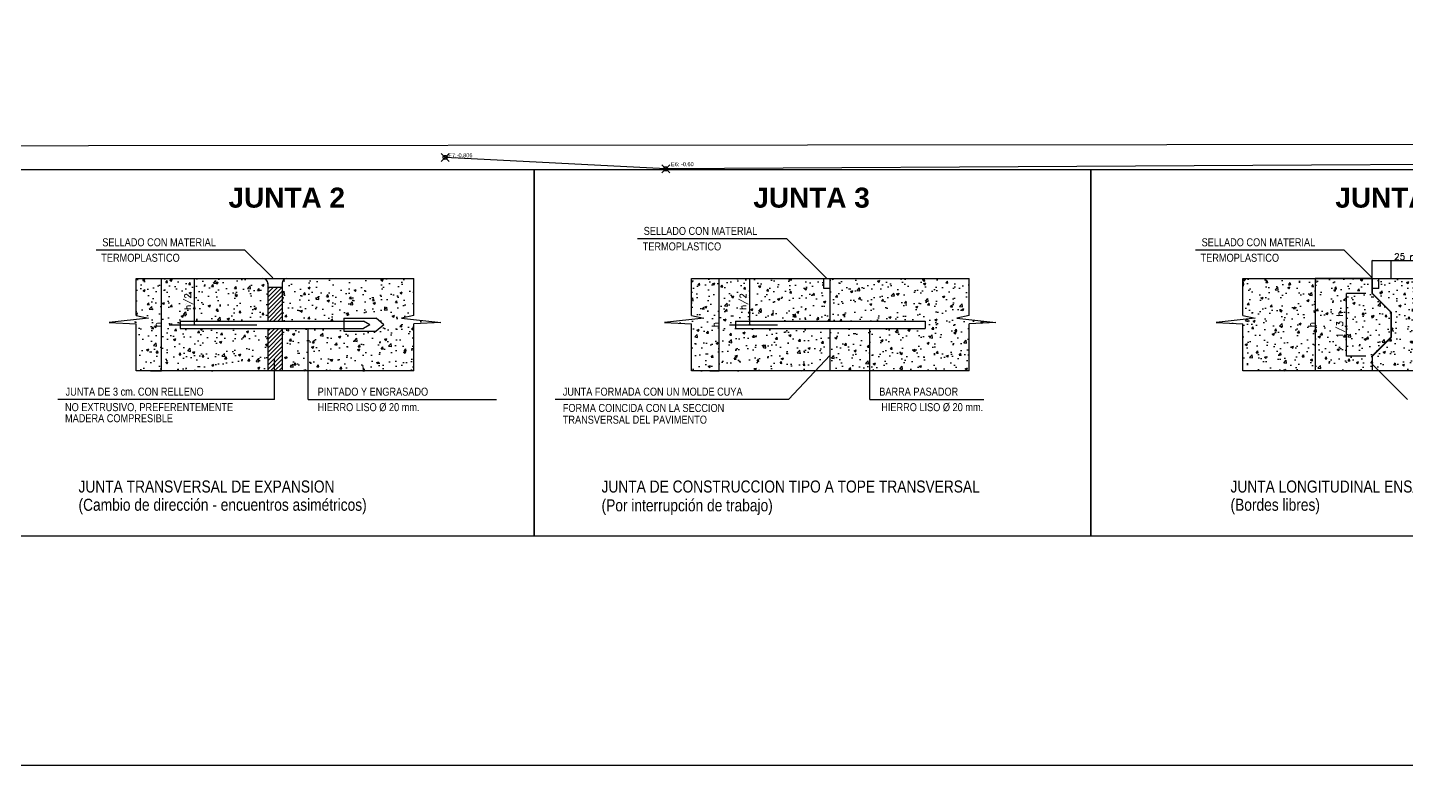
# Model space of a CAD drawing. Header units: millimetres. Extents: x 28448 to 57563, y -116865 to -58388.
# Drawn here: x 28617.8 to 28790.1, y -58572.3 to -58480.2 of the extents above; entities that cross this region are included whole.
import ezdxf
from ezdxf.lldxf.tags import DXFTag

# ---------------------------------------------------------------- set-up
doc = ezdxf.new("R2010")
doc.units = ezdxf.units.MM
doc.header["$PDMODE"] = 35
doc.header["$PDSIZE"] = 0.5
doc.linetypes.add('HIDDEN', pattern=[9.525, 6.35, -3.175])
doc.layers.get('DEFPOINTS').update_dxf_attribs({"color": 252, "lineweight": 5})
for name, color, linetype in [('Diagr Juntas', 3, 'Continuous'), ('junta transversal de dilacion', 160, 'Continuous'), ('JUNTA2', 5, 'Continuous'), ('JUNTA5', 3, 'Continuous'), ('juntas', 201, 'Continuous'), ('PAVIMENTO', 1, 'Continuous'), ('Poligonal del Apoyo', 1, 'Continuous'), ('Red de Agua Exterior', 150, 'Continuous'), ('VENTANA', 7, 'Continuous')]:
    doc.layers.add(name, color=color, linetype=linetype)
doc.styles.add('ARIAL', font='ARIALN.TTF')
doc.styles.add('romans', font='romans.shx')
doc.styles.add('SANSSERIFBOLD', font='sanssb__.ttf')
doc.styles.get("Standard").update_dxf_attribs({"font": 'ARIAL.TTF'})
tags = doc.linetypes.add('HOT_WATER_SUPPLY', pattern='A,12.7,-5.08,["HW",Standard,S=2.54,R=0,X=-2.54,Y=-1.27],-5.08', length=22.86).pattern_tags.tags
tags[6] = DXFTag(74, 10)
doc.dimstyles.new('gui2', dxfattribs={"dimscale": 0.02, "dimtxt": 40, "dimasz": 3, "dimexe": 1.25, "dimexo": 0.625, "dimgap": 5, "dimtad": 1, "dimdec": 3, "dimrnd": 0.001, "dimzin": 1, "dimtxsty": 'romans', "dimblk": 'CLOSEDBLANK', "dimcen": 2.5, "dimclrd": 253, "dimclre": 253, "dimclrt": 7, "dimaunit": 1, "dimazin": 0, "dimtfac": 1, "dimtdec": 3, "dimtofl": 0, "dimtmove": 0, "dimatfit": 3, "dimldrblk": 'OPEN30', "dimfxl": 1, "dimarcsym": 0})

# ---------------------------------------------------------------- blocks, each defined once
blk = doc.blocks.new('_ClosedBlank')
at = {"color": 0, "linetype": 'ByBlock', "lineweight": -2}
for p, q in [((-1, 0.2), (0, 0)), ((-1, 0.2), (-1, -0.2)), ((0, 0), (-1, -0.2))]:
    blk.add_line(p, q, dxfattribs=at)
blk = doc.blocks.new('*D843')
at = {"layer": 'DEFPOINTS', "color": 0, "transparency": 16777216}
for p in [(28782.61, -58513.36), (28785.03, -58513.36), (28785.03, -58521.19)]:
    blk.add_point(p, dxfattribs=at)
at = {"layer": 'JUNTA5', "color": 253, "lineweight": -2, "transparency": 16777216}
for p, q in [((28785.02, -58513.36), (28782.59, -58513.36)), ((28782.61, -58521.13), (28782.61, -58513.42)), ((28785.02, -58521.19), (28782.59, -58521.19))]:
    blk.add_line(p, q, dxfattribs=at)
at = {"layer": 'JUNTA5', "color": 253, "lineweight": -2, "transparency": 16777216, "xscale": 0.06, "yscale": 0.06, "zscale": 0.06}
for p, rotation in [((28782.61, -58513.36), 90), ((28782.61, -58521.19), 270)]:
    blk.add_blockref('_ClosedBlank', p, dxfattribs=dict(at, rotation=rotation))
at = {"layer": 'JUNTA5', "color": 7, "transparency": 16777216, "insert": (28781.9, -58517.27), "char_height": 0.8, "attachment_point": 5, "rotation": 90, "style": 'romans'}
blk.add_mtext('1/3 h', dxfattribs=at)
blk = doc.blocks.new('_Open30')
at = {"color": 0, "lineweight": -2}
for p, q in [((-1, 0.3), (0, 0)), ((0, 0), (-1, -0.3)), ((0, 0), (-1, 0))]:
    blk.add_line(p, q, dxfattribs=at)
blk = doc.blocks.new('*D830')
at = {"layer": 'DEFPOINTS', "color": 0, "transparency": 16777216}
for p in [(28788.2, -58509.27), (28785.83, -58511.5), (28788.2, -58511.5)]:
    blk.add_point(p, dxfattribs=at)
at = {"layer": 'JUNTA5', "color": 253, "lineweight": -2, "transparency": 16777216}
for p, q in [((28785.83, -58511.48), (28785.83, -58509.24)), ((28785.89, -58509.27), (28788.14, -58509.27)), ((28788.2, -58511.48), (28788.2, -58509.24)), ((28788.2, -58509.27), (28793.19, -58509.27))]:
    blk.add_line(p, q, dxfattribs=at)
at = {"layer": 'JUNTA5', "color": 253, "lineweight": -2, "transparency": 16777216, "xscale": 0.06, "yscale": 0.06, "zscale": 0.06, "rotation": 180}
blk.add_blockref('_ClosedBlank', (28785.83, -58509.27), dxfattribs=at)
at = {"layer": 'JUNTA5', "color": 253, "lineweight": -2, "transparency": 16777216, "xscale": 0.06, "yscale": 0.06, "zscale": 0.06}
blk.add_blockref('_ClosedBlank', (28788.2, -58509.27), dxfattribs=at)
at = {"layer": 'JUNTA5', "color": 7, "transparency": 16777216, "insert": (28790.72, -58508.77), "char_height": 0.8, "attachment_point": 5, "style": 'romans'}
blk.add_mtext('25 mm.', dxfattribs=at)
blk = doc.blocks.new('*D831')
at = {"layer": 'DEFPOINTS', "color": 0, "transparency": 16777216}
for p in [(28633.16, -58511.5), (28634.54, -58511.5), (28633.16, -58523.04)]:
    blk.add_point(p, dxfattribs=at)
at = {"layer": 'JUNTA5', "color": 253, "lineweight": -2, "transparency": 16777216}
for p, q in [((28633.18, -58511.5), (28634.57, -58511.5)), ((28634.54, -58522.98), (28634.54, -58511.56)), ((28633.18, -58523.04), (28634.57, -58523.04))]:
    blk.add_line(p, q, dxfattribs=at)
at = {"layer": 'JUNTA5', "color": 253, "lineweight": -2, "transparency": 16777216, "xscale": 0.06, "yscale": 0.06, "zscale": 0.06}
for p, rotation in [((28634.54, -58511.5), 90), ((28634.54, -58523.04), 270)]:
    blk.add_blockref('_ClosedBlank', p, dxfattribs=dict(at, rotation=rotation))
at = {"layer": 'JUNTA5', "color": 7, "transparency": 16777216, "insert": (28634.04, -58517.27), "char_height": 0.8, "attachment_point": 5, "rotation": 90, "style": 'romans'}
blk.add_mtext('h', dxfattribs=at)
blk = doc.blocks.new('*D832')
at = {"layer": 'DEFPOINTS', "color": 0, "transparency": 16777216}
for p in [(28638.37, -58511.5), (28638.68, -58511.5), (28638.37, -58517.27)]:
    blk.add_point(p, dxfattribs=at)
at = {"layer": 'JUNTA5', "color": 253, "lineweight": -2, "transparency": 16777216}
for p, q in [((28638.38, -58511.5), (28638.7, -58511.5)), ((28638.68, -58517.21), (28638.68, -58511.56)), ((28638.38, -58517.27), (28638.7, -58517.27))]:
    blk.add_line(p, q, dxfattribs=at)
at = {"layer": 'JUNTA5', "color": 253, "lineweight": -2, "transparency": 16777216, "xscale": 0.06, "yscale": 0.06, "zscale": 0.06}
for p, rotation in [((28638.68, -58511.5), 90), ((28638.68, -58517.27), 270)]:
    blk.add_blockref('_ClosedBlank', p, dxfattribs=dict(at, rotation=rotation))
at = {"layer": 'JUNTA5', "color": 7, "transparency": 16777216, "insert": (28637.97, -58514.38), "char_height": 0.8, "attachment_point": 5, "rotation": 90, "style": 'romans'}
blk.add_mtext('h/2', dxfattribs=at)
blk = doc.blocks.new('*D837')
at = {"layer": 'DEFPOINTS', "color": 0, "transparency": 16777216}
for p in [(28707.75, -58511.5), (28708.05, -58511.5), (28707.75, -58517.27)]:
    blk.add_point(p, dxfattribs=at)
at = {"layer": 'JUNTA5', "color": 253, "lineweight": -2, "transparency": 16777216}
for p, q in [((28707.76, -58511.5), (28708.08, -58511.5)), ((28708.05, -58517.21), (28708.05, -58511.56)), ((28707.76, -58517.27), (28708.08, -58517.27))]:
    blk.add_line(p, q, dxfattribs=at)
at = {"layer": 'JUNTA5', "color": 253, "lineweight": -2, "transparency": 16777216, "xscale": 0.06, "yscale": 0.06, "zscale": 0.06}
for p, rotation in [((28708.05, -58511.5), 90), ((28708.05, -58517.27), 270)]:
    blk.add_blockref('_ClosedBlank', p, dxfattribs=dict(at, rotation=rotation))
at = {"layer": 'JUNTA5', "color": 7, "transparency": 16777216, "insert": (28707.34, -58514.38), "char_height": 0.8, "attachment_point": 5, "rotation": 90, "style": 'romans'}
blk.add_mtext('h/2', dxfattribs=at)
blk = doc.blocks.new('*D838')
at = {"layer": 'DEFPOINTS', "color": 0, "transparency": 16777216}
for p in [(28703.03, -58511.5), (28704.22, -58511.5), (28703.03, -58523.04)]:
    blk.add_point(p, dxfattribs=at)
at = {"layer": 'JUNTA5', "color": 253, "lineweight": -2, "transparency": 16777216}
for p, q in [((28703.05, -58511.5), (28704.25, -58511.5)), ((28704.22, -58522.98), (28704.22, -58511.56)), ((28703.05, -58523.04), (28704.25, -58523.04))]:
    blk.add_line(p, q, dxfattribs=at)
at = {"layer": 'JUNTA5', "color": 253, "lineweight": -2, "transparency": 16777216, "xscale": 0.06, "yscale": 0.06, "zscale": 0.06}
for p, rotation in [((28704.22, -58511.5), 90), ((28704.22, -58523.04), 270)]:
    blk.add_blockref('_ClosedBlank', p, dxfattribs=dict(at, rotation=rotation))
at = {"layer": 'JUNTA5', "color": 7, "transparency": 16777216, "insert": (28703.72, -58517.27), "char_height": 0.8, "attachment_point": 5, "rotation": 90, "style": 'romans'}
blk.add_mtext('h', dxfattribs=at)
blk = doc.blocks.new('*D841')
at = {"layer": 'DEFPOINTS', "color": 0, "transparency": 16777216}
for p in [(28778.73, -58511.5), (28785.83, -58511.5), (28785.83, -58523.04)]:
    blk.add_point(p, dxfattribs=at)
at = {"layer": 'JUNTA5', "color": 253, "lineweight": -2, "transparency": 16777216}
for p, q in [((28785.81, -58511.5), (28778.71, -58511.5)), ((28778.73, -58522.98), (28778.73, -58511.56)), ((28785.81, -58523.04), (28778.71, -58523.04))]:
    blk.add_line(p, q, dxfattribs=at)
at = {"layer": 'JUNTA5', "color": 253, "lineweight": -2, "transparency": 16777216, "xscale": 0.06, "yscale": 0.06, "zscale": 0.06}
for p, rotation in [((28778.73, -58511.5), 90), ((28778.73, -58523.04), 270)]:
    blk.add_blockref('_ClosedBlank', p, dxfattribs=dict(at, rotation=rotation))
at = {"layer": 'JUNTA5', "color": 7, "transparency": 16777216, "insert": (28778.23, -58517.27), "char_height": 0.8, "attachment_point": 5, "rotation": 90, "style": 'romans'}
blk.add_mtext('h', dxfattribs=at)

msp = doc.modelspace()

# ---------------------------------------------------------------- hatches: boundary and pattern name
at = {"layer": 'junta transversal de dilacion'}
h = msp.add_hatch(dxfattribs=at)
h.set_pattern_fill('AR-CONC', color=256, scale=0.4, style=0)
h.set_pattern_definition([(50, (23721.9253, -58748.1947), (2.8690407, -0.2510085), [0.3, -3.3]), (355, (23721.9253, -58748.1947), (-0.5550053, 3.0087685), [0.24, -2.64]), (100.4514, (23722.1644, -58748.2156), (2.3140375, 2.7577582), [0.2549608, -2.8045684]), (46.1842, (23721.9253, -58747.3947), (4.2689642, -0.662076), [0.45, -4.95]), (96.6356, (23722.281, -58747.45), (3.7386508, 3.8964715), [0.382441, -4.206852]), (351.1842, (23721.9253, -58747.3947), (3.7386478, 3.8964744), [0.36, -3.96]), (21, (23722.3253, -58747.5947), (2.3876282, -1.6104756), [0.3, -3.3]), (326, (23722.3253, -58747.5947), (0.9732613, 2.9006002), [0.24, -2.64]), (71.4514, (23722.5243, -58747.729), (3.3608905, 1.290122), [0.2549608, -2.8045684]), (37.5, (23721.9253, -58748.1947), (0.04863942, 1.33157542), [0, -2.608, 0, -2.68, 0, -2.65]), (7.5, (23721.9253, -58748.1947), (1.05227815, 1.57764685), [0, -1.528, 0, -2.548, 0, -1.01]), (327.5, (23721.0333, -58748.1947), (2.13528974, -0.09021949), [0, -1, 0, -3.12, 0, -4.14]), (317.5, (23720.6333, -58748.1947), (2.3327447, 0.4004199), [0, -1.3, 0, -2.072, 0, -2.94])])
h.paths.add_polyline_path([(28647.831, -58512.0967), (28647.831, -58516.8085), (28636.8948, -58516.8085), (28636.8948, -58517.7325), (28647.831, -58517.7325), (28647.831, -58523.0443), (28631.3873, -58523.0443), (28631.3873, -58517.1424), (28628.0284, -58516.9812), (28632.9235, -58516.4441), (28631.3873, -58516.1218), (28631.3873, -58511.4967), (28647.231, -58511.4967, -0.41421356)])
h.paths.add_polyline_path([(28657.354, -58516.8085), (28657.354, -58516.4462), (28661.3749, -58516.4462), (28662.3347, -58517.2705), (28661.3749, -58518.0948), (28657.354, -58518.0948), (28657.354, -58517.7325), (28649.6368, -58517.7325), (28649.6368, -58523.0443), (28666.0806, -58523.0443), (28666.0806, -58517.1424), (28669.4394, -58516.9812), (28664.5443, -58516.4441), (28666.0806, -58516.1218), (28666.0806, -58511.4967), (28650.2368, -58511.4967, 0.41421356), (28649.6368, -58512.0967), (28649.6368, -58516.8085)])
h.paths.add_polyline_path([(28633.9083, -58516.5205), (28635.175, -58516.5205), (28635.175, -58518.0205), (28633.9083, -58518.0205)], flags=24)
h.paths.add_polyline_path([(28637.4374, -58513.6165), (28639.9176, -58513.6165), (28639.9176, -58515.1506), (28637.4374, -58515.1506)], flags=24)
h = msp.add_hatch(dxfattribs=at)
h.set_pattern_fill('ANSI31', color=256, scale=3, style=0)
h.set_pattern_definition([(45, (23145.31463, -58937.3722), (-0.265165043, 0.265165043), [])])
h.paths.add_polyline_path([(28649.6368, -58512.5649), (28647.831, -58512.5649), (28647.831, -58516.8085), (28649.6368, -58516.8085)])
h.paths.add_polyline_path([(28649.6368, -58517.7325), (28647.831, -58517.7325), (28647.831, -58523.0443), (28649.6368, -58523.0443)])
at = {"layer": 'PAVIMENTO'}
h = msp.add_hatch(dxfattribs=at)
h.set_pattern_fill('AR-CONC', color=20, scale=0.4, style=0)
h.set_pattern_definition([(50, (23744.1617, -58753.508), (2.8690407, -0.2510085), [0.3, -3.3]), (355, (23744.1617, -58753.508), (-0.5550053, 3.0087685), [0.24, -2.64]), (100.4514, (23744.4008, -58753.529), (2.3140375, 2.7577582), [0.2549608, -2.8045684]), (46.1842, (23744.1617, -58752.708), (4.2689642, -0.662076), [0.45, -4.95]), (96.6356, (23744.5175, -58752.763), (3.7386508, 3.8964715), [0.382441, -4.206852]), (351.1842, (23744.1617, -58752.708), (3.7386478, 3.8964744), [0.36, -3.96]), (21, (23744.5617, -58752.908), (2.3876282, -1.6104756), [0.3, -3.3]), (326, (23744.5617, -58752.908), (0.9732613, 2.9006002), [0.24, -2.64]), (71.4514, (23744.7607, -58753.0422), (3.3608905, 1.290122), [0.2549608, -2.8045684]), (37.5, (23744.1617, -58753.508), (0.04863942, 1.33157542), [0, -2.608, 0, -2.68, 0, -2.65]), (7.5, (23744.1617, -58753.508), (1.05227815, 1.57764685), [0, -1.528, 0, -2.548, 0, -1.01]), (327.5, (23743.2697, -58753.508), (2.13528974, -0.09021949), [0, -1, 0, -3.12, 0, -4.14]), (317.5, (23742.8697, -58753.508), (2.3327447, 0.4004199), [0, -1.3, 0, -2.072, 0, -2.94])])
h.paths.add_polyline_path([(28718.1085, -58516.8085), (28718.1085, -58512.7365), (28717.3006, -58512.7365), (28717.3006, -58511.4967), (28700.7618, -58511.4967), (28700.7618, -58516.1218), (28702.2981, -58516.4441), (28697.403, -58516.9812), (28700.7618, -58517.1424), (28700.7618, -58523.0443), (28716.2568, -58523.0443), (28718.1085, -58521.0805), (28718.1085, -58517.7325), (28706.2693, -58517.7325), (28706.2693, -58516.8085)])
h.paths.add_polyline_path([(28729.9476, -58516.8085), (28729.9476, -58517.7325), (28723.0528, -58517.7325), (28723.0528, -58523.0443), (28735.4551, -58523.0443), (28735.4551, -58517.1424), (28738.814, -58516.9812), (28733.9189, -58516.4441), (28735.4551, -58516.1218), (28735.4551, -58511.4967), (28718.1085, -58511.4967), (28718.1085, -58516.8085)])
h.paths.add_polyline_path([(28723.0528, -58517.7325), (28718.1085, -58517.7325), (28718.1085, -58523.0443), (28723.0528, -58523.0443)], flags=16)
h.paths.add_polyline_path([(28706.7877, -58515.305), (28706.7877, -58513.4621), (28708.002, -58513.4621), (28708.002, -58515.305)], flags=24)
h.paths.add_polyline_path([(28703.2712, -58517.5776), (28703.2712, -58516.9634), (28704.1712, -58516.9634), (28704.1712, -58517.5776)], flags=24)
h = msp.add_hatch(dxfattribs=at)
h.set_pattern_fill('AR-CONC', color=6, scale=0.4, style=0)
h.set_pattern_definition([(50, (23791.6148, -58748.1947), (2.8690407, -0.2510085), [0.3, -3.3]), (355, (23791.6148, -58748.1947), (-0.5550053, 3.0087685), [0.24, -2.64]), (100.4514, (23791.854, -58748.2156), (2.3140375, 2.7577582), [0.2549608, -2.8045684]), (46.1842, (23791.6148, -58747.3947), (4.2689642, -0.662076), [0.45, -4.95]), (96.6356, (23791.9706, -58747.45), (3.7386508, 3.8964715), [0.382441, -4.206852]), (351.1842, (23791.615, -58747.3947), (3.7386478, 3.8964744), [0.36, -3.96]), (21, (23792.0148, -58747.5947), (2.3876282, -1.6104756), [0.3, -3.3]), (326, (23792.0148, -58747.5947), (0.9732613, 2.9006002), [0.24, -2.64]), (71.4514, (23792.2138, -58747.729), (3.3608905, 1.290122), [0.2549608, -2.8045684]), (37.5, (23791.6148, -58748.1947), (0.04863942, 1.33157542), [0, -2.608, 0, -2.68, 0, -2.65]), (7.5, (23791.6148, -58748.1947), (1.05227815, 1.57764685), [0, -1.528, 0, -2.548, 0, -1.01]), (327.5, (23790.7228, -58748.1947), (2.13528974, -0.09021949), [0, -1, 0, -3.12, 0, -4.14]), (317.5, (23790.3228, -58748.1947), (2.3327447, 0.4004199), [0, -1.3, 0, -2.072, 0, -2.94])])
h.paths.add_polyline_path([(28769.6673, -58511.4967), (28769.6673, -58516.1218), (28771.2036, -58516.4441), (28766.3084, -58516.9812), (28769.6673, -58517.1424), (28769.6673, -58523.0443), (28785.8252, -58523.0443), (28785.8252, -58521.185), (28788.2027, -58518.8075), (28788.2027, -58515.7335), (28785.8252, -58513.356), (28785.8252, -58511.4967)])
h.paths.add_polyline_path([(28788.2027, -58518.8075), (28785.8252, -58521.185), (28785.8252, -58523.0443), (28804.3606, -58523.0443), (28804.3606, -58517.1424), (28807.7195, -58516.9812), (28802.8244, -58516.4441), (28804.3606, -58516.1218), (28804.3606, -58511.4967), (28785.8252, -58511.4967), (28785.8252, -58513.356), (28788.2027, -58515.7335)])
h.paths.add_polyline_path([(28772.9475, -58517.5776), (28772.9475, -58516.9634), (28773.8475, -58516.9634), (28773.8475, -58517.5776)], flags=24)
h.paths.add_polyline_path([(28781.3499, -58518.7348), (28781.3499, -58515.8062), (28782.5642, -58515.8062), (28782.5642, -58518.7348)], flags=24)

# ---------------------------------------------------------------- linework, layer by layer
at = {"layer": 'Diagr Juntas', "color": 6, "const_width": 0.1899}
msp.add_lwpolyline([(28785.8252, -58511.4967), (28785.8252, -58513.356), (28788.2027, -58515.7335), (28788.2027, -58518.8075), (28785.8252, -58521.185), (28785.8252, -58523.0443)], dxfattribs=at)
at = {"layer": 'junta transversal de dilacion'}
for p, q in [((28631.3873, -58511.4967), (28647.231, -58511.4967)), ((28631.3873, -58516.1218), (28631.3873, -58511.4967)), ((28647.231, -58511.4967), (28650.2368, -58511.4967)), ((28650.2368, -58511.4967), (28666.0806, -58511.4967)), ((28666.0806, -58516.1218), (28666.0806, -58511.4967)), ((28647.831, -58512.0967), (28647.831, -58516.8085)), ((28647.831, -58512.5649), (28649.6368, -58512.5649)), ((28649.6368, -58512.0967), (28649.6368, -58516.8085)), ((28632.9235, -58516.4441), (28628.0284, -58516.9812)), ((28628.0284, -58516.9812), (28631.3873, -58517.1424)), ((28631.3873, -58516.1218), (28632.9235, -58516.4441)), ((28636.8948, -58516.8085), (28657.354, -58516.8085)), ((28636.8948, -58516.8085), (28636.8948, -58517.7325)), ((28657.354, -58516.4462), (28657.354, -58518.0948)), ((28657.354, -58516.4462), (28661.3749, -58516.4462)), ((28662.3347, -58517.2705), (28661.3749, -58516.4462)), ((28666.0806, -58516.1218), (28664.5443, -58516.4441)), ((28664.5443, -58516.4441), (28669.4394, -58516.9812)), ((28669.4394, -58516.9812), (28666.0806, -58517.1424)), ((28631.3873, -58523.0443), (28631.3873, -58517.1424)), ((28636.8948, -58517.7325), (28657.354, -58517.7325)), ((28647.831, -58517.7325), (28647.831, -58523.0443)), ((28649.6368, -58517.7325), (28649.6368, -58523.0443)), ((28657.354, -58518.0948), (28661.3749, -58518.0948)), ((28662.3347, -58517.2705), (28661.3749, -58518.0948)), ((28666.0806, -58523.0443), (28666.0806, -58517.1424)), ((28666.0806, -58523.0443), (28631.3873, -58523.0443))]:
    msp.add_line(p, q, dxfattribs=at)
at = {"layer": 'junta transversal de dilacion', "linetype": 'HIDDEN', "ltscale": 3}
for p, q in [((28657.354, -58516.8085), (28659.786, -58516.8085)), ((28660.5731, -58517.2705), (28659.786, -58516.8085)), ((28657.354, -58517.7325), (28659.786, -58517.7325)), ((28660.5731, -58517.2705), (28659.786, -58517.7325))]:
    msp.add_line(p, q, dxfattribs=at)
at = {"layer": 'junta transversal de dilacion'}
for centre, start, end in [((28647.231, -58512.0967), 0, 90), ((28650.2368, -58512.0967), 90, 180)]:
    msp.add_arc(centre, 0.6, start, end, dxfattribs=at)
at = {"layer": 'JUNTA2', "color": 7, "linetype": 'HIDDEN', "ltscale": 3}
for p, q in [((28635.5162, -58517.2705), (28646.4524, -58517.2705)), ((28705.5083, -58517.2705), (28711.5279, -58517.2705))]:
    msp.add_line(p, q, dxfattribs=at)
at = {"layer": 'JUNTA2', "color": 7}
for p, q in [((28652.888, -58526.5948), (28652.888, -58517.7325)), ((28723.0528, -58526.5948), (28723.0528, -58517.7325)), ((28648.6758, -58526.5948), (28648.6758, -58521.4885)), ((28712.9092, -58526.5948), (28718.1085, -58521.0805))]:
    msp.add_line(p, q, dxfattribs=at)
at = {"layer": 'JUNTA5', "color": 7}
for p, q in [((28712.6811, -58506.5288), (28694.0413, -58506.5288)), ((28717.667, -58511.4967), (28712.6811, -58506.5288)), ((28644.9792, -58507.9462), (28626.3954, -58507.9462)), ((28648.4799, -58511.4342), (28644.9792, -58507.9462)), ((28782.3246, -58507.9462), (28763.7407, -58507.9462)), ((28785.8252, -58511.4342), (28782.3246, -58507.9462)), ((28785.8252, -58522.2156), (28790.2203, -58526.5948)), ((28648.6758, -58526.5948), (28621.5989, -58526.5948)), ((28652.888, -58526.5948), (28676.3926, -58526.5948)), ((28712.9092, -58526.5948), (28683.7222, -58526.5948)), ((28723.0528, -58526.5948), (28737.2879, -58526.5948))]:
    msp.add_line(p, q, dxfattribs=at)
at = {"layer": 'JUNTA5', "color": 6}
for p, q in [((28788.2027, -58515.7335), (28785.8252, -58513.356)), ((28788.2027, -58518.8075), (28788.2027, -58515.7335)), ((28788.2027, -58518.8075), (28785.8252, -58521.185)), ((28785.8252, -58521.185), (28785.8252, -58523.0443))]:
    msp.add_line(p, q, dxfattribs=at)
msp.add_lwpolyline([(28785.8252, -58513.356), (28785.8252, -58511.4967)], dxfattribs=at)
at = {"layer": 'juntas', "color": 10}
for p, q in [((28700.7618, -58511.4967), (28717.3006, -58511.4967)), ((28718.1085, -58516.8085), (28718.1085, -58511.4967)), ((28718.1085, -58511.4967), (28735.4551, -58511.4967)), ((28706.2693, -58516.8085), (28729.9476, -58516.8085)), ((28706.2693, -58516.8085), (28706.2693, -58517.7325)), ((28729.9476, -58516.8085), (28729.9476, -58517.7325)), ((28706.2693, -58517.7325), (28729.9476, -58517.7325)), ((28718.1085, -58523.0443), (28718.1085, -58517.7325))]:
    msp.add_line(p, q, dxfattribs=at)
at = {"layer": 'PAVIMENTO', "color": 20}
for p, q in [((28700.7618, -58516.1218), (28700.7618, -58511.4967)), ((28735.4551, -58516.1218), (28735.4551, -58511.4967)), ((28702.2981, -58516.4441), (28697.403, -58516.9812)), ((28697.403, -58516.9812), (28700.7618, -58517.1424)), ((28700.7618, -58516.1218), (28702.2981, -58516.4441)), ((28735.4551, -58516.1218), (28733.9189, -58516.4441)), ((28733.9189, -58516.4441), (28738.814, -58516.9812)), ((28738.814, -58516.9812), (28735.4551, -58517.1424)), ((28700.7618, -58523.0443), (28700.7618, -58517.1424)), ((28735.4551, -58523.0443), (28735.4551, -58517.1424)), ((28735.4551, -58523.0443), (28700.7618, -58523.0443))]:
    msp.add_line(p, q, dxfattribs=at)
at = {"layer": 'PAVIMENTO', "color": 10}
for p, q in [((28717.3006, -58512.7365), (28717.3006, -58511.4967)), ((28718.1085, -58512.7365), (28717.3006, -58512.7365))]:
    msp.add_line(p, q, dxfattribs=at)
at = {"layer": 'PAVIMENTO', "color": 1}
msp.add_line((28717.3006, -58511.4967), (28718.1085, -58511.4967), dxfattribs=at)
at = {"layer": 'PAVIMENTO', "color": 6}
for p, q in [((28769.6673, -58516.1218), (28769.6673, -58511.4967)), ((28769.6673, -58511.4967), (28804.3606, -58511.4967)), ((28785.8252, -58511.4967), (28786.6331, -58511.4967)), ((28786.6456, -58512.7365), (28786.6456, -58511.4967)), ((28786.6331, -58512.7365), (28785.8252, -58512.7365)), ((28771.2036, -58516.4441), (28766.3084, -58516.9812)), ((28766.3084, -58516.9812), (28769.6673, -58517.1424)), ((28769.6673, -58516.1218), (28771.2036, -58516.4441)), ((28769.6673, -58523.0443), (28769.6673, -58517.1424)), ((28804.3606, -58523.0443), (28769.6673, -58523.0443))]:
    msp.add_line(p, q, dxfattribs=at)
at = {"layer": 'PAVIMENTO', "color": 7}
for points in [[(28611.5538, -58543.6266), (28681.1029, -58543.6266), (28681.1029, -58497.9169), (28611.5538, -58497.9169)], [(28681.1029, -58543.6266), (28750.6519, -58543.6266), (28750.6519, -58497.9169), (28681.1029, -58497.9169)], [(28750.6519, -58543.6266), (28820.2009, -58543.6266), (28820.2009, -58497.9169), (28750.6519, -58497.9169)]]:
    msp.add_lwpolyline(points, close=True, dxfattribs=at)
at = {"layer": 'Poligonal del Apoyo'}
for points in [[(28697.5538, -58497.8052), (28669.9968, -58496.3803)], [(28814.9203, -58497.1527), (28697.5538, -58497.8052)]]:
    msp.add_lwpolyline(points, dxfattribs=at)
for p in [(28669.9968, -58496.3803), (28697.5538, -58497.8052)]:
    msp.add_point(p, dxfattribs=at)
at = {"layer": 'Red de Agua Exterior', "linetype": 'HOT_WATER_SUPPLY', "ltscale": 0.1}
msp.add_lwpolyline([(28535.6244, -58494.995), (28805.0435, -58494.7123)], dxfattribs=at)
at = {"layer": 'VENTANA'}
msp.add_lwpolyline([(28447.9407, -58388.0438), (28917.7718, -58388.0438), (28917.7718, -58572.2975), (28447.9407, -58572.2975)], close=True, dxfattribs=at)

# ---------------------------------------------------------------- texts
at = {"layer": 'JUNTA5', "color": 7}
for s, height, style, p in [('JUNTA 2', 2.5, 'SANSSERIFBOLD', (28642.9308, -58502.6508)), ('JUNTA 3', 2.5, 'SANSSERIFBOLD', (28708.4942, -58502.6508)), ('JUNTA 4', 2.5, 'SANSSERIFBOLD', (28781.2108, -58502.6508)), ('SELLADO CON MATERIAL', 1, 'ARIAL', (28627.1582, -58507.4782)), ('SELLADO CON MATERIAL', 1, 'ARIAL', (28694.8041, -58506.0608)), ('SELLADO CON MATERIAL', 1, 'ARIAL', (28764.5036, -58507.4782)), ('TERMOPLASTICO', 1, 'ARIAL', (28694.6793, -58507.9921)), ('TERMOPLASTICO', 1, 'ARIAL', (28627.0334, -58509.4094)), ('TERMOPLASTICO', 1, 'ARIAL', (28764.3787, -58509.4094)), ('JUNTA DE 3 cm. CON RELLENO', 1, 'ARIAL', (28622.5744, -58526.1316)), ('PINTADO Y ENGRASADO', 1, 'ARIAL', (28654.0636, -58526.1316)), ('JUNTA FORMADA CON UN MOLDE CUYA', 1, 'ARIAL', (28684.6944, -58526.1316)), ('BARRA PASADOR', 1, 'ARIAL', (28724.2284, -58526.1316)), ('NO EXTRUSIVO, PREFERENTEMENTE ', 1, 'ARIAL', (28622.5037, -58528.0635)), ('HIERRO LISO %%C 20 mm.', 1, 'ARIAL', (28654.0636, -58528.0635)), ('FORMA COINCIDA CON LA SECCION', 1, 'ARIAL', (28684.6944, -58528.1653)), ('HIERRO LISO %%C 20 mm.', 1, 'ARIAL', (28724.4772, -58528.0635)), ('MADERA COMPRESIBLE', 1, 'ARIAL', (28622.5037, -58529.4475)), ('TRANSVERSAL DEL PAVIMENTO', 1, 'ARIAL', (28684.6944, -58529.6253)), ('JUNTA TRANSVERSAL DE EXPANSION', 1.5, 'ARIAL', (28624.1914, -58538.2231)), ('JUNTA DE CONSTRUCCION TIPO A TOPE TRANSVERSAL', 1.5, 'ARIAL', (28689.5364, -58538.2231)), ('JUNTA LONGITUDINAL ENSAMBLADA', 1.5, 'ARIAL', (28768.1158, -58538.2231)), ('(Cambio de dirección - encuentros asimétricos)', 1.5, 'ARIAL', (28624.1914, -58540.5014)), ('(Por interrupción de trabajo)', 1.5, 'ARIAL', (28689.5364, -58540.5709)), ('(Bordes libres)', 1.5, 'ARIAL', (28768.1158, -58540.5014))]:
    msp.add_text(s, height=height, dxfattribs=dict(at, style=style)).set_placement(p)
at = {"layer": 'Poligonal del Apoyo'}
for s, p in [('E7:-0.806', (28670.382, -58496.3684, -499.7917)), ('E6: -0.60', (28698.2105, -58497.4773, -499.7917))]:
    msp.add_text(s, height=0.5, dxfattribs=at).set_placement(p)

# ---------------------------------------------------------------- dimensions: what is measured, and where the dimension line sits
at = {"layer": 'JUNTA5', "color": 7}
dim = msp.add_linear_dim(base=(28788.2027, -58509.2663), p1=(28785.8252, -58511.4967), p2=(28788.2027, -58511.4967), text='25 mm.', dimstyle='gui2', dxfattribs=at)
dim.commit()
dim.dimension.update_dxf_attribs({"geometry": '*D830', "text_midpoint": (28790.7246, -58508.7663)})
for base, p1, p2, text, picture, middle in [((28634.5416, -58511.4967), (28633.163, -58523.0443), (28633.163, -58511.4967), 'h', '*D831', (28634.0416, -58517.2705)), ((28638.6775, -58511.4967), (28638.3711, -58517.2705), (28638.3711, -58511.4967), 'h/2', '*D832', (28637.968, -58514.3836)), ((28704.2212, -58511.4967), (28703.0326, -58523.0443), (28703.0326, -58511.4967), 'h', '*D838', (28703.7212, -58517.2705)), ((28708.052, -58511.4967), (28707.7457, -58517.2705), (28707.7457, -58511.4967), 'h/2', '*D837', (28707.3425, -58514.3836)), ((28778.7315, -58511.4967), (28785.8252, -58523.0443), (28785.8252, -58511.4967), 'h', '*D841', (28778.2315, -58517.2705)), ((28782.6142, -58513.356), (28785.0328, -58521.185), (28785.0328, -58513.356), '1/3 h', '*D843', (28781.9047, -58517.2705))]:
    dim = msp.add_linear_dim(base=base, p1=p1, p2=p2, angle=90, text=text, dimstyle='gui2', dxfattribs=at)
    dim.commit()
    dim.dimension.update_dxf_attribs({"geometry": picture, "text_midpoint": middle})

doc.saveas('drawing.dxf')
